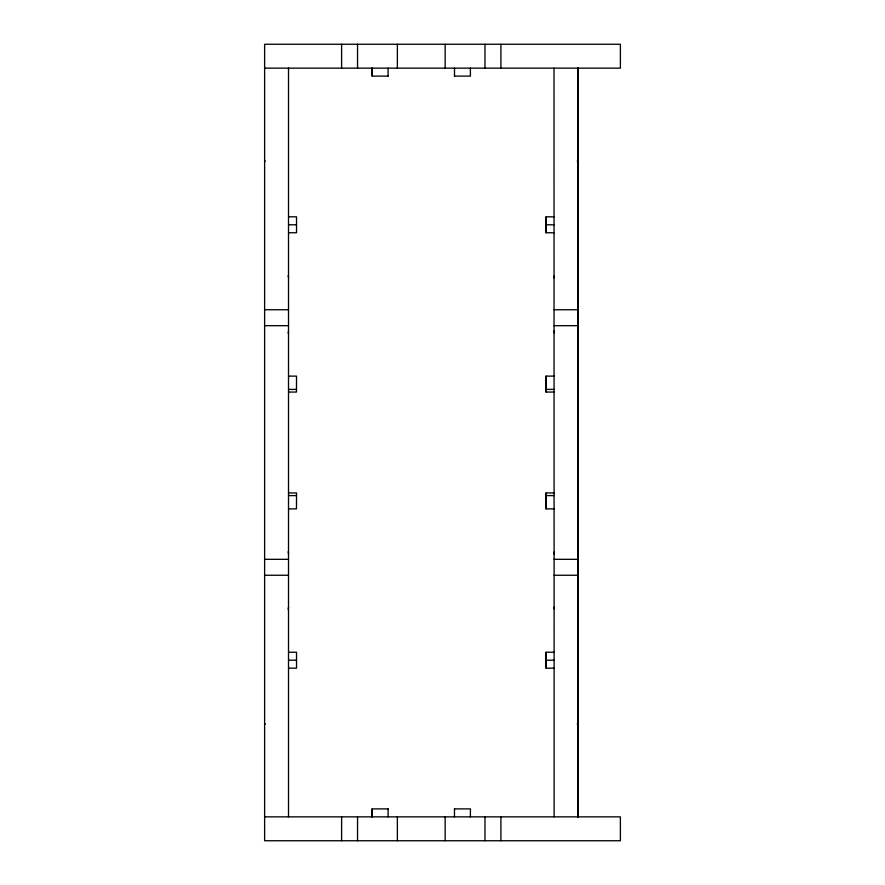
<?xml version="1.0" encoding="UTF-8"?>
<svg xmlns="http://www.w3.org/2000/svg" width="885" height="885" viewBox="0 0 885 885"><rect width="100%" height="100%" fill="white"/><g stroke="black" fill="none" stroke-linecap="round" stroke-linejoin="round"><path stroke-width="1.33" d="M264.615 68.145L620.385 68.145L620.385 44.25L264.615 44.25L264.615 840.75L620.385 840.75L620.385 816.855L264.615 816.855M388.128 76.11L372.142 76.11L372.142 68.145M454.447 76.11L470.433 76.11L470.377 68.145M264.615 161.07L265.367 161.07M577.153 161.07L577.905 161.07M288.51 216.825L296.53 216.825L296.53 232.755L288.51 232.755M554.065 232.755L546.045 232.755L546.045 216.825L554.065 216.825M288.51 224.79L296.475 224.79M546.045 224.79L554.01 224.79M264.615 309.75L288.51 309.75M554.132 309.75L578.027 309.75M264.615 325.68L288.51 325.68M554.132 325.68L578.027 325.68M288.51 376.125L296.53 376.125L296.475 392.055L288.51 392.055M554.065 392.055L546.045 392.055L546.045 376.125L554.065 376.125M288.51 389.4L296.475 389.4M546.045 389.4L554.01 389.4M288.51 492.945L296.53 492.945L296.475 508.875L288.51 508.875M554.065 508.875L546.045 508.875L546.045 492.945L554.065 492.945M288.51 495.6L296.475 495.6M546.045 495.6L554.01 495.6M264.615 559.32L288.51 559.32M554.132 559.32L578.027 559.32M264.615 575.25L288.51 575.25M554.132 575.25L578.027 575.25M288.51 652.245L296.53 652.245L296.53 668.175L288.51 668.175M554.065 668.175L546.045 668.175L546.045 652.245L554.065 652.245M288.51 660.21L296.475 660.21M546.045 660.21L554.01 660.21M264.615 723.93L265.367 723.93M577.153 723.93L577.905 723.93M388.128 808.89L372.142 808.89L372.142 816.855M454.447 808.89L470.433 808.89L470.377 816.855M578.027 67.647L578.027 817.353M577.905 67.813L577.905 817.187M554.01 68.145L554.132 816.855M546.1 216.825L546.1 232.755M546.1 376.125L546.1 392.055M546.1 492.945L546.1 508.875M546.1 652.245L546.1 668.175M500.91 44.25L500.91 68.145M500.91 816.855L500.91 840.75M484.98 44.25L484.98 68.145M484.98 816.855L484.98 840.75M454.503 68.145L454.503 76.11M454.503 808.89L454.447 816.855M445.155 44.25L445.155 68.145M445.155 816.855L445.155 840.75M397.365 44.25L397.365 68.145M397.365 816.855L397.365 840.75M388.072 68.145L388.072 76.11M388.072 808.89L388.128 816.855M372.198 68.145L372.198 76.11M372.198 808.89L372.198 816.855M357.54 44.25L357.54 68.145M357.54 816.855L357.54 840.75M341.61 44.25L341.61 68.145M341.61 816.855L341.61 840.75M288.51 68.145L288.51 816.855M288.09 275.689A5.974 5.974 0 0 1 288.51 277.89M288.51 330.99A5.974 5.974 0 0 1 288.09 333.191M288.09 551.809A5.974 5.974 0 0 1 288.51 554.01M288.51 607.11A5.974 5.974 0 0 1 288.09 609.311M554.01 277.89A5.974 5.974 0 0 1 554.43 275.689M554.43 333.191A5.974 5.974 0 0 1 554.01 330.99M554.01 554.01A5.974 5.974 0 0 1 554.43 551.809M554.43 609.311A5.974 5.974 0 0 1 554.01 607.11"/></g></svg>
